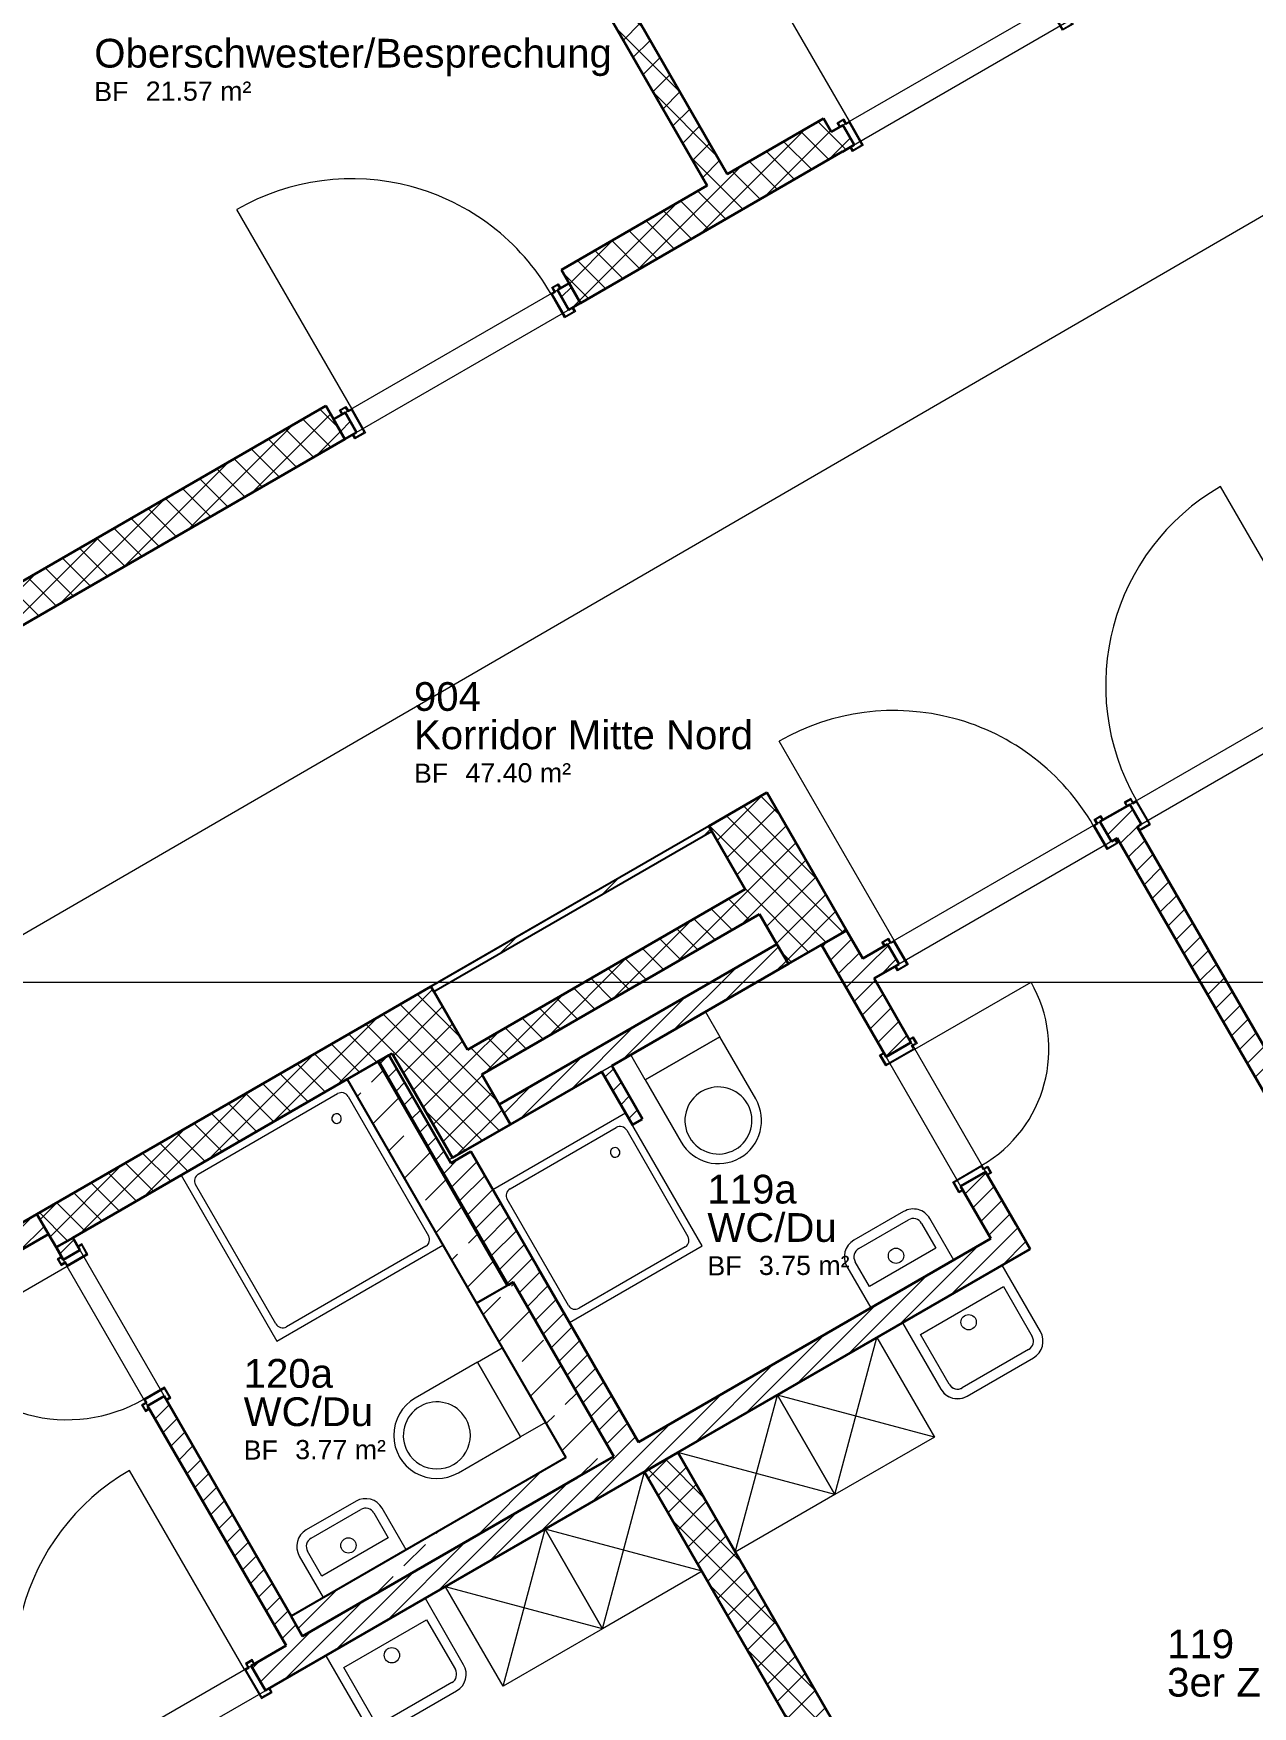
# Model space of a CAD drawing. Header units: centimetres. Extents: x -63 to 12757, y -227 to 7527.
# Drawn here: x 4987 to 5623, y 2615 to 3488 of the extents above; entities that cross this region are included whole.
import ezdxf

# ---------------------------------------------------------------- set-up
doc = ezdxf.new("R2010")
doc.units = ezdxf.units.CM
for name, color, linetype, lineweight in [('A----___H_HATCH', 252, 'Continuous', 9), ('A----___J_MARKEN', 252, 'Continuous', 15), ('A_E--___E_WAENDE', 7, 'Continuous', 35), ('A_E5-___E_FENTUER', 252, 'Continuous', 9), ('A_I4-___E_SANITAER', 253, 'Continuous', 9), ('A_M1-___E_TRENNWAENDE', 7, 'Continuous', 25), ('A_R--___E_AUSSTATTUNG', 253, 'Continuous', 9), ('A_Z20___E_RAUM', 255, 'Continuous', 9), ('A_Z21___T_RAUMTEXT', 7, 'Continuous', 15)]:
    doc.layers.add(name, color=color, linetype=linetype, lineweight=lineweight)
doc.styles.add('Arial_1', font='arial.ttf', dxfattribs={"height": 0.2})
doc.styles.add('Arial_2', font='arial.ttf', dxfattribs={"height": 10})
doc.styles.add('Arial_3', font='arial.ttf', dxfattribs={"height": 15})
pattern_1 = [(45, (0, 0), (-5.656854, 5.656854), [])]
pattern_2 = [(45, (0, 0), (-7.071068, 7.071068), []), (135, (0, 0), (-7.071068, -7.071068), [])]
pattern_3 = [(45, (0, 0), (-22.45064, 22.45064), []), (45, (22.45, 0), (-22.45064, 22.45064), [15.875, -7.937])]

# ---------------------------------------------------------------- blocks, each defined once
blk = doc.blocks.new('_Zargentür 1-flg - 120 x 210-2022589-033O')
at = {"layer": 'A_E5-___E_FENTUER'}
for p, q in [((-60, 20.78), (-66.5, 20.78)), ((-66.5, 20.78), (-66.5, 18.28)), ((-66.5, 18.28), (-66, 18.28)), ((-66, 18.28), (-66, 20.28)), ((-66, 20.28), (-60.5, 20.28)), ((-60.5, 20.28), (-60.5, 3.78)), ((-60, 3.28), (-60, 20.78)), ((60, 20.78), (60, 3.28)), ((66.5, 20.78), (60, 20.78)), ((60.5, 3.78), (60.5, 20.28)), ((60.5, 20.28), (66, 20.28)), ((66, 20.28), (66, 18.28)), ((66, 18.28), (66.5, 18.28)), ((66.5, 18.28), (66.5, 20.78)), ((-65.5, 3.28), (-66, 3.28)), ((-66, 3.28), (-66, 0.78)), ((-66, 0.78), (-62, 0.78)), ((-65.5, 1.28), (-65.5, 3.28)), ((-62.5, 1.28), (-65.5, 1.28)), ((-60.5, 3.78), (-62.5, 3.78)), ((-62.5, 3.78), (-62.5, 1.28)), ((-62, 0.78), (-62, 3.28)), ((-62, 3.28), (-60, 3.28)), ((-60, 3.28), (-60, -116.72)), ((60, 3.28), (62, 3.28)), ((62.5, 3.78), (60.5, 3.78)), ((62, 3.28), (62, 0.78)), ((62, 0.78), (66, 0.78)), ((62.5, 1.28), (62.5, 3.78)), ((65.5, 1.28), (62.5, 1.28)), ((66, 3.28), (65.5, 3.28)), ((65.5, 3.28), (65.5, 1.28)), ((66, 0.78), (66, 3.28))]:
    blk.add_line(p, q, dxfattribs=at)
blk.add_arc((-60, 3.28), 120, 270, 0, dxfattribs=at)
blk = doc.blocks.new('_Zargentür 1-flg - 80 x 210-2022590-033O')
at = {"layer": 'A_E5-___E_FENTUER'}
for p, q in [((-40, 18.28), (-46.5, 18.28)), ((-46.5, 18.28), (-46.5, 15.78)), ((-46, 15.78), (-46, 17.78)), ((-46, 17.78), (-40.5, 17.78)), ((-40.5, 17.78), (-40.5, 6.28)), ((-40, 5.78), (-40, 18.28)), ((40, 18.28), (40, 5.78)), ((46.5, 18.28), (40, 18.28)), ((40.5, 6.28), (40.5, 17.78)), ((40.5, 17.78), (46, 17.78)), ((46, 17.78), (46, 15.78)), ((46.5, 15.78), (46.5, 18.28)), ((-46.5, 15.78), (-46, 15.78)), ((46, 15.78), (46.5, 15.78)), ((-45.5, 5.78), (-46, 5.78)), ((-46, 5.78), (-46, 3.28)), ((-46, 3.28), (-42, 3.28)), ((-45.5, 3.78), (-45.5, 5.78)), ((-42.5, 3.78), (-45.5, 3.78)), ((-40.5, 6.28), (-42.5, 6.28)), ((-42.5, 6.28), (-42.5, 3.78)), ((-42, 3.28), (-42, 5.78)), ((-42, 5.78), (-40, 5.78)), ((-40, 5.78), (-40, -74.22)), ((40, 5.78), (42, 5.78)), ((42.5, 6.28), (40.5, 6.28)), ((42, 5.78), (42, 3.28)), ((42, 3.28), (46, 3.28)), ((42.5, 3.78), (42.5, 6.28)), ((45.5, 3.78), (42.5, 3.78)), ((46, 5.78), (45.5, 5.78)), ((45.5, 5.78), (45.5, 3.78)), ((46, 3.28), (46, 5.78))]:
    blk.add_line(p, q, dxfattribs=at)
blk.add_arc((-40, 5.78), 80, 270, 0, dxfattribs=at)
blk = doc.blocks.new('_Zargentür 1-flg - 70 x 210-2022593-033O')
at = {"layer": 'A_E5-___E_FENTUER'}
for p, q in [((-35, -3.28), (-35, 66.72)), ((-41, -0.78), (-37, -0.78)), ((-41, -3.28), (-41, -0.78)), ((-40.5, -3.28), (-41, -3.28)), ((-40.5, -1.28), (-40.5, -3.28)), ((-37.5, -1.28), (-40.5, -1.28)), ((-37.5, -3.78), (-37.5, -1.28)), ((-35.5, -3.78), (-37.5, -3.78)), ((-37, -0.78), (-37, -3.28)), ((-37, -3.28), (-35, -3.28)), ((-35.5, -20.28), (-35.5, -3.78)), ((-35, -3.28), (-35, -20.78)), ((35, -3.28), (37, -3.28)), ((35, -20.78), (35, -3.28)), ((35.5, -3.78), (35.5, -20.28)), ((37.5, -3.78), (35.5, -3.78)), ((37, -0.78), (41, -0.78)), ((37, -3.28), (37, -0.78)), ((37.5, -1.28), (37.5, -3.78)), ((40.5, -1.28), (37.5, -1.28)), ((40.5, -3.28), (40.5, -1.28)), ((41, -3.28), (40.5, -3.28)), ((41, -0.78), (41, -3.28)), ((-41.5, -18.28), (-41, -18.28)), ((-41.5, -20.78), (-41.5, -18.28)), ((-35, -20.78), (-41.5, -20.78)), ((-41, -18.28), (-41, -20.28)), ((-41, -20.28), (-35.5, -20.28)), ((41.5, -20.78), (35, -20.78)), ((35.5, -20.28), (41, -20.28)), ((41, -18.28), (41.5, -18.28)), ((41, -20.28), (41, -18.28)), ((41.5, -18.28), (41.5, -20.78))]:
    blk.add_line(p, q, dxfattribs=at)
blk.add_arc((-35, -3.28), 70, 360, 90, dxfattribs=at)
blk = doc.blocks.new('_Zargentür 1-flg - 120 x 210-2022510-033O')
at = {"layer": 'A_E5-___E_FENTUER'}
for p, q in [((-60, -4.78), (-60, 115.22)), ((-66, -2.28), (-62, -2.28)), ((-66, -4.78), (-66, -2.28)), ((-65.5, -4.78), (-66, -4.78)), ((-65.5, -2.78), (-65.5, -4.78)), ((-62.5, -2.78), (-65.5, -2.78)), ((-62.5, -5.28), (-62.5, -2.78)), ((-60.5, -5.28), (-62.5, -5.28)), ((-62, -2.28), (-62, -4.78)), ((-62, -4.78), (-60, -4.78)), ((-60.5, -18.78), (-60.5, -5.28)), ((-60, -4.78), (-60, -19.28)), ((60, -4.78), (62, -4.78)), ((60, -19.28), (60, -4.78)), ((60.5, -5.28), (60.5, -18.78)), ((62.5, -5.28), (60.5, -5.28)), ((62, -2.28), (66, -2.28)), ((62, -4.78), (62, -2.28)), ((62.5, -2.78), (62.5, -5.28)), ((65.5, -2.78), (62.5, -2.78)), ((65.5, -4.78), (65.5, -2.78)), ((66, -4.78), (65.5, -4.78)), ((66, -2.28), (66, -4.78)), ((-66.5, -16.78), (-66, -16.78)), ((-66.5, -19.28), (-66.5, -16.78)), ((-66, -16.78), (-66, -18.78)), ((66, -16.78), (66.5, -16.78)), ((66, -18.78), (66, -16.78)), ((66.5, -16.78), (66.5, -19.28)), ((-60, -19.28), (-66.5, -19.28)), ((-66, -18.78), (-60.5, -18.78)), ((66.5, -19.28), (60, -19.28)), ((60.5, -18.78), (66, -18.78))]:
    blk.add_line(p, q, dxfattribs=at)
blk.add_arc((-60, -4.78), 120, 360, 90, dxfattribs=at)
blk = doc.blocks.new('_Zargentür 1-flg - 120 x 210-2022513-033O')
at = {"layer": 'A_E5-___E_FENTUER'}
for p, q in [((-60, 19.28), (-66.5, 19.28)), ((-66.5, 19.28), (-66.5, 16.78)), ((-66, 16.78), (-66, 18.78)), ((-66, 18.78), (-60.5, 18.78)), ((-60.5, 18.78), (-60.5, 5.28)), ((-60, 4.78), (-60, 19.28)), ((60, 19.28), (60, 4.78)), ((66.5, 19.28), (60, 19.28)), ((60.5, 5.28), (60.5, 18.78)), ((60.5, 18.78), (66, 18.78)), ((66, 18.78), (66, 16.78)), ((66.5, 16.78), (66.5, 19.28)), ((-66.5, 16.78), (-66, 16.78)), ((66, 16.78), (66.5, 16.78)), ((-65.5, 4.78), (-66, 4.78)), ((-66, 4.78), (-66, 2.28)), ((-66, 2.28), (-62, 2.28)), ((-65.5, 2.78), (-65.5, 4.78)), ((-62.5, 2.78), (-65.5, 2.78)), ((-60.5, 5.28), (-62.5, 5.28)), ((-62.5, 5.28), (-62.5, 2.78)), ((-62, 2.28), (-62, 4.78)), ((-62, 4.78), (-60, 4.78)), ((-60, 4.78), (-60, -115.22)), ((60, 4.78), (62, 4.78)), ((62.5, 5.28), (60.5, 5.28)), ((62, 4.78), (62, 2.28)), ((62, 2.28), (66, 2.28)), ((62.5, 2.78), (62.5, 5.28)), ((65.5, 2.78), (62.5, 2.78)), ((66, 4.78), (65.5, 4.78)), ((65.5, 4.78), (65.5, 2.78)), ((66, 2.28), (66, 4.78))]:
    blk.add_line(p, q, dxfattribs=at)
blk.add_arc((-60, 4.78), 120, 270, 0, dxfattribs=at)
blk = doc.blocks.new('_Dusche - 80 x 80-V15-033O')
at = {"layer": 'A_I4-___E_SANITAER'}
for p, q in [((24.43, 56.98), (-55.57, 56.98)), ((-55.57, 56.98), (-55.57, -23.02)), ((-47.57, 52.98), (16.43, 52.98)), ((-47.57, 52.98), (16.43, 52.98)), ((24.43, -23.02), (24.43, 56.98)), ((-51.57, -15.02), (-51.57, 48.98)), ((-51.57, -15.02), (-51.57, 48.98)), ((20.43, 48.98), (20.43, -15.02)), ((20.43, 48.98), (20.43, -15.02)), ((-55.57, -23.02), (24.43, -23.02)), ((16.43, -19.02), (-47.57, -19.02)), ((16.43, -19.02), (-47.57, -19.02))]:
    blk.add_line(p, q, dxfattribs=at)
for centre, radius, start, end in [((-47.57, 48.98), 4, 90, 180), ((-47.57, 48.98), 4, 90, 180), ((16.43, 48.98), 4, 0, 90), ((16.43, 48.98), 4, 0, 90), ((9.43, -8.02), 2.5, 0, 180), ((9.43, -8.02), 2.5, 360, 180), ((9.43, -8.02), 2.5, 180, 360), ((9.43, -8.02), 2.5, 180, 360), ((-47.57, -15.02), 4, 180, 270), ((-47.57, -15.02), 4, 180, 270), ((16.43, -15.02), 4, 270, 0), ((16.43, -15.02), 4, 270, 0)]:
    blk.add_arc(centre, radius, start, end, dxfattribs=at)
blk = doc.blocks.new('_Waschbecken - 500 x 350-473838-033O')
at = {"layer": 'A_I4-___E_SANITAER'}
for p, q in [((27.6, 42.5), (-2.4, 42.5)), ((-2.4, 37.5), (27.6, 37.5)), ((-2.4, 37.5), (27.6, 37.5)), ((-12.4, 32.5), (-12.4, 7.5)), ((-7.4, 17.5), (-7.4, 32.5)), ((-7.4, 17.5), (-7.4, 32.5)), ((32.6, 32.5), (32.6, 17.5)), ((32.6, 32.5), (32.6, 17.5)), ((37.6, 7.5), (37.6, 32.5)), ((32.6, 17.5), (-7.4, 17.5)), ((32.6, 17.5), (-7.4, 17.5)), ((-12.4, 7.5), (37.6, 7.5))]:
    blk.add_line(p, q, dxfattribs=at)
blk.add_circle((12.6, 24.5), 4, dxfattribs=at)
for centre, radius, start, end in [((-2.4, 32.5), 10, 90, 180), ((-2.4, 32.5), 10, 90, 180), ((-2.4, 32.5), 5, 90, 180), ((-2.4, 32.5), 5, 90, 180), ((27.6, 32.5), 10, 360, 90), ((27.6, 32.5), 10, 360, 90), ((27.6, 32.5), 5, 0, 90), ((27.6, 32.5), 5, 0, 90)]:
    blk.add_arc(centre, radius, start, end, dxfattribs=at)
blk = doc.blocks.new('_Waschbecken - 600 x 500-476386-033O')
at = {"layer": 'A_I4-___E_SANITAER'}
for p, q in [((32.6, 57.5), (-7.4, 57.5)), ((-7.4, 52.5), (32.6, 52.5)), ((-7.4, 52.5), (32.6, 52.5)), ((-17.4, 47.5), (-17.4, 7.5)), ((-12.4, 17.5), (-12.4, 47.5)), ((-12.4, 17.5), (-12.4, 47.5)), ((37.6, 47.5), (37.6, 17.5)), ((37.6, 47.5), (37.6, 17.5)), ((42.6, 7.5), (42.6, 47.5)), ((37.6, 17.5), (-12.4, 17.5)), ((37.6, 17.5), (-12.4, 17.5)), ((-17.4, 7.5), (42.6, 7.5))]:
    blk.add_line(p, q, dxfattribs=at)
blk.add_circle((12.6, 24.5), 4, dxfattribs=at)
for centre, radius, start, end in [((-7.4, 47.5), 10, 90, 180), ((-7.4, 47.5), 10, 90, 180), ((-7.4, 47.5), 5, 90, 180), ((-7.4, 47.5), 5, 90, 180), ((32.6, 47.5), 10, 360, 90), ((32.6, 47.5), 10, 60, 90), ((32.6, 47.5), 5, 0, 90), ((32.6, 47.5), 5, 60, 90), ((32.6, 47.5), 10, 360, 59.98135), ((32.6, 47.5), 5, 0, 59.96289)]:
    blk.add_arc(centre, radius, start, end, dxfattribs=at)
blk = doc.blocks.new('_WC - mit Spülkasten-1642833-033O')
at = {"layer": 'A_I4-___E_SANITAER'}
for p, q in [((-9.9, 58.5), (-9.9, 21)), ((35.1, 21), (35.1, 58.5)), ((-9.9, 6), (-9.9, 21)), ((35.1, 21), (-9.9, 21)), ((-9.9, 21), (35.1, 21)), ((35.1, 21), (35.1, 6)), ((-9.9, 6), (35.1, 6))]:
    blk.add_line(p, q, dxfattribs=at)
for radius, start, end in [(22.5, 360, 180), (17.5, 90, 270), (17.5, 90, 270), (17.5, 270, 90), (17.5, 270, 90)]:
    blk.add_arc((12.6, 58.5), radius, start, end, dxfattribs=at)
blk = doc.blocks.new('_Zargentür 1-flg - 120 x 210-2022504-033O')
at = {"layer": 'A_E5-___E_FENTUER'}
for p, q in [((-60, -4.78), (-60, 115.22)), ((-66, -2.28), (-62, -2.28)), ((-66, -4.78), (-66, -2.28)), ((-65.5, -4.78), (-66, -4.78)), ((-65.5, -2.78), (-65.5, -4.78)), ((-62.5, -2.78), (-65.5, -2.78)), ((-62.5, -5.28), (-62.5, -2.78)), ((-60.5, -5.28), (-62.5, -5.28)), ((-62, -2.28), (-62, -4.78)), ((-62, -4.78), (-60, -4.78)), ((-60.5, -18.78), (-60.5, -5.28)), ((-60, -4.78), (-60, -19.28)), ((60, -4.78), (62, -4.78)), ((60, -19.28), (60, -4.78)), ((60.5, -5.28), (60.5, -18.78)), ((62.5, -5.28), (60.5, -5.28)), ((62, -2.28), (66, -2.28)), ((62, -4.78), (62, -2.28)), ((62.5, -2.78), (62.5, -5.28)), ((65.5, -2.78), (62.5, -2.78)), ((65.5, -4.78), (65.5, -2.78)), ((66, -4.78), (65.5, -4.78)), ((66, -2.28), (66, -4.78)), ((-66.5, -16.78), (-66, -16.78)), ((-66.5, -19.28), (-66.5, -16.78)), ((-66, -16.78), (-66, -18.78)), ((66, -16.78), (66.5, -16.78)), ((66, -18.78), (66, -16.78)), ((66.5, -16.78), (66.5, -19.28)), ((-60, -19.28), (-66.5, -19.28)), ((-66, -18.78), (-60.5, -18.78)), ((66.5, -19.28), (60, -19.28)), ((60.5, -18.78), (66, -18.78))]:
    blk.add_line(p, q, dxfattribs=at)
blk.add_arc((-60, -4.78), 120, 360, 90, dxfattribs=at)
blk = doc.blocks.new('_Waschbecken - 600 x 500-V17-033O')
at = {"layer": 'A_I4-___E_SANITAER'}
for p, q in [((32.6, 57.5), (-7.4, 57.5)), ((-7.4, 52.5), (32.6, 52.5)), ((-7.4, 52.5), (32.6, 52.5)), ((-17.4, 47.5), (-17.4, 7.5)), ((-12.4, 17.5), (-12.4, 47.5)), ((-12.4, 17.5), (-12.4, 47.5)), ((37.6, 47.5), (37.6, 17.5)), ((37.6, 47.5), (37.6, 17.5)), ((42.6, 7.5), (42.6, 47.5)), ((37.6, 17.5), (-12.4, 17.5)), ((37.6, 17.5), (-12.4, 17.5)), ((-17.4, 7.5), (42.6, 7.5))]:
    blk.add_line(p, q, dxfattribs=at)
blk.add_circle((12.6, 24.5), 4, dxfattribs=at)
for centre, radius, start, end in [((-7.4, 47.5), 10, 90, 180), ((-7.4, 47.5), 10, 90, 180), ((-7.4, 47.5), 5, 90, 180), ((-7.4, 47.5), 5, 90, 180), ((32.6, 47.5), 10, 360, 90), ((32.6, 47.5), 10, 360, 90), ((32.6, 47.5), 5, 0, 90), ((32.6, 47.5), 5, 0, 90)]:
    blk.add_arc(centre, radius, start, end, dxfattribs=at)
blk = doc.blocks.new('_Schrank - Hochschrank 60 x 60-2063835-033O')
at = {"layer": 'A_R--___E_AUSSTATTUNG'}
for p, q in [((-25.78, -27.73), (-25.78, 32.27)), ((-25.78, 32.27), (34.22, 32.27)), ((-25.78, -27.73), (34.22, 32.27)), ((-25.78, 32.27), (34.22, -27.73)), ((34.22, 32.27), (34.22, -27.73)), ((34.22, -27.73), (-25.78, -27.73))]:
    blk.add_line(p, q, dxfattribs=at)
blk = doc.blocks.new('_WC - mit Spülkasten-2243955-033O')
at = {"layer": 'A_I4-___E_SANITAER'}
for p, q in [((-9.9, 63.5), (-9.9, 26)), ((35.1, 26), (35.1, 63.5)), ((-9.9, 11), (-9.9, 26)), ((35.1, 26), (-9.9, 26)), ((-9.9, 26), (35.1, 26)), ((35.1, 26), (35.1, 11)), ((-9.9, 11), (35.1, 11))]:
    blk.add_line(p, q, dxfattribs=at)
for radius, start, end in [(22.5, 360, 180), (17.5, 90, 270), (17.5, 90, 270), (17.5, 270, 90), (17.5, 270, 90)]:
    blk.add_arc((12.6, 63.5), radius, start, end, dxfattribs=at)
blk = doc.blocks.new('_Dusche - 100 x 100-V39-033O')
at = {"layer": 'A_I4-___E_SANITAER'}
for p, q in [((34.43, 66.98), (-65.57, 66.98)), ((-65.57, 66.98), (-65.57, -33.02)), ((-57.57, 62.98), (26.43, 62.98)), ((-57.57, 62.98), (26.43, 62.98)), ((34.43, -33.02), (34.43, 66.98)), ((-61.57, -25.02), (-61.57, 58.98)), ((-61.57, -25.02), (-61.57, 58.98)), ((30.43, 58.98), (30.43, -25.02)), ((30.43, 58.98), (30.43, -25.02)), ((-65.57, -33.02), (34.43, -33.02)), ((26.43, -29.02), (-57.57, -29.02)), ((26.43, -29.02), (-57.57, -29.02))]:
    blk.add_line(p, q, dxfattribs=at)
for centre, radius, start, end in [((-57.57, 58.98), 4, 90, 180), ((-57.57, 58.98), 4, 90, 180), ((26.43, 58.98), 4, 0, 90), ((26.43, 58.98), 4, 0, 90), ((19.43, -18.02), 2.5, 0, 180), ((19.43, -18.02), 2.5, 360, 180), ((-57.57, -25.02), 4, 180, 270), ((-57.57, -25.02), 4, 180, 270), ((19.43, -18.02), 2.5, 180, 360), ((19.43, -18.02), 2.5, 180, 360), ((26.43, -25.02), 4, 270, 0), ((26.43, -25.02), 4, 270, 0)]:
    blk.add_arc(centre, radius, start, end, dxfattribs=at)
blk = doc.blocks.new('_Waschbecken - 500 x 350-V40-033O')
at = {"layer": 'A_I4-___E_SANITAER'}
for p, q in [((27.6, 41), (-2.4, 41)), ((-2.4, 36), (27.6, 36)), ((-2.4, 36), (27.6, 36)), ((-12.4, 31), (-12.4, 6)), ((-7.4, 16), (-7.4, 31)), ((-7.4, 16), (-7.4, 31)), ((32.6, 31), (32.6, 16)), ((32.6, 31), (32.6, 16)), ((37.6, 6), (37.6, 31)), ((32.6, 16), (-7.4, 16)), ((32.6, 16), (-7.4, 16)), ((-12.4, 6), (37.6, 6))]:
    blk.add_line(p, q, dxfattribs=at)
blk.add_circle((12.6, 23), 4, dxfattribs=at)
for centre, radius, start, end in [((-2.4, 31), 10, 90, 180), ((-2.4, 31), 10, 90, 180), ((-2.4, 31), 5, 90, 180), ((-2.4, 31), 5, 90, 180), ((27.6, 31), 10, 360, 90), ((27.6, 31), 10, 360, 90), ((27.6, 31), 5, 0, 90), ((27.6, 31), 5, 0, 90)]:
    blk.add_arc(centre, radius, start, end, dxfattribs=at)
blk = doc.blocks.new('_Beschriftung Räume - Nummer_ Name_ Fläche-157530-033O')
at = {"layer": 'A_Z21___T_RAUMTEXT', "insert": (-0.364, -0.522), "char_height": 0.2, "width": 0.44093, "attachment_point": 1, "style": 'Arial_1'}
blk.add_mtext('BF', dxfattribs=at)

msp = doc.modelspace()

# ---------------------------------------------------------------- hatches: boundary and pattern name
at = {"layer": 'A----___H_HATCH'}
h = msp.add_hatch(dxfattribs=at)
h.set_pattern_fill('FP_2', color=256, style=0, pattern_type=2)
h.set_pattern_definition(pattern_2)
h.paths.add_polyline_path([(5338.84, 3408.87), (5349.23, 3414.87), (5116.22, 3818.46), (5105.83, 3812.46), (5206.8, 3637.56)], flags=0)
h = msp.add_hatch(dxfattribs=at)
h.set_pattern_fill('FP_2', color=256, style=0, pattern_type=2)
h.set_pattern_definition(pattern_2)
h.paths.add_polyline_path([(5409.48, 3426.55), (5415.54, 3430.05), (5409.54, 3440.45), (5403.48, 3436.95)], flags=0)
h.paths.add_polyline_path([(5526.39, 3494.05), (5532.45, 3497.55), (5526.45, 3507.94), (5520.39, 3504.45)], flags=0)
h = msp.add_hatch(dxfattribs=at)
h.set_pattern_fill('FP_2', color=256, style=0, pattern_type=2)
h.set_pattern_definition(pattern_2)
h.paths.add_polyline_path([(5272.64, 3347.56), (5409.47, 3426.56), (5399.47, 3443.88), (5262.64, 3364.88)], flags=0)
h = msp.add_hatch(dxfattribs=at)
h.set_pattern_fill('FP_18', color=256, style=0, pattern_type=2)
h.set_pattern_definition(pattern_1)
h.paths.add_polyline_path([(5149.67, 3276.55), (5155.73, 3280.04), (5149.73, 3290.43), (5143.67, 3286.94)], flags=0)
h.paths.add_polyline_path([(5266.57, 3344.05), (5272.64, 3347.55), (5266.64, 3357.94), (5260.57, 3354.44)], flags=0)
h = msp.add_hatch(dxfattribs=at)
h.set_pattern_fill('FP_2', color=256, style=0, pattern_type=2)
h.set_pattern_definition(pattern_2)
h.paths.add_polyline_path([(4978.2, 3177.54), (5149.67, 3276.54), (5139.67, 3293.86), (4968.2, 3194.86)], flags=0)
h = msp.add_hatch(dxfattribs=at)
h.set_pattern_fill('FP_18', color=256, style=0, pattern_type=2)
h.set_pattern_definition(pattern_1)
h.paths.add_polyline_path([(5425.95, 2994.96), (5438.96, 3002.47), (5432.96, 3012.86), (5419.96, 3005.36)], flags=0)
h.paths.add_polyline_path([(5549.81, 3066.47), (5565.4, 3075.47), (5559.4, 3085.86), (5543.81, 3076.86)], flags=0)
h.paths.add_polyline_path([(5676.25, 3139.47), (5690.1, 3147.47), (5684.1, 3157.86), (5670.25, 3149.86)], flags=0)
h = msp.add_hatch(dxfattribs=at)
h.set_pattern_fill('FP_2', color=256, style=0, pattern_type=2)
h.set_pattern_definition(pattern_2)
h.paths.add_polyline_path([(5381.16, 3002.59), (5411.47, 3020.09), (5369.95, 3092), (5339.64, 3074.5), (5375.16, 3012.98)], flags=0)
h = msp.add_hatch(dxfattribs=at)
h.set_pattern_fill('FP_15', color=256, style=0, pattern_type=2)
h.set_pattern_definition(pattern_3)
h.paths.add_polyline_path([(5196.08, 2988.15), (5341.14, 3071.9), (5339.64, 3074.5), (5194.58, 2990.75)], flags=0)
h = msp.add_hatch(dxfattribs=at)
h.set_pattern_fill('FP_18', color=256, style=0, pattern_type=2)
h.set_pattern_definition(pattern_1)
h.paths.add_polyline_path([(5893.9, 2477.47), (5907.75, 2477.47), (5563.22, 3074.21), (5552.83, 3068.21), (5841.71, 2567.86)], flags=0)
h = msp.add_hatch(dxfattribs=at)
h.set_pattern_fill('FP_2', color=256, style=0, pattern_type=2)
h.set_pattern_definition(pattern_2)
h.paths.add_polyline_path([(5221.08, 2944.85), (5366.14, 3028.6), (5358.64, 3041.59), (5213.58, 2957.84)], flags=0)
h = msp.add_hatch(dxfattribs=at)
h.set_pattern_fill('FP_18', color=256, style=0, pattern_type=2)
h.set_pattern_definition(pattern_1)
h.paths.add_polyline_path([(5236.1, 2918.84), (5381.16, 3002.59), (5375.16, 3012.98), (5230.1, 2929.23)], flags=0)
h = msp.add_hatch(dxfattribs=at)
h.set_pattern_fill('FP_18', color=256, style=0, pattern_type=2)
h.set_pattern_definition(pattern_1)
h.paths.add_polyline_path([(5486.83, 2859.22), (5499.82, 2866.72), (5484.09, 2894.03), (5471.09, 2886.54)], flags=0)
h.paths.add_polyline_path([(5432.16, 2954.13), (5445.16, 2961.61), (5411.47, 3020.09), (5398.47, 3012.6), (5423.59, 2968.99)], flags=0)
h = msp.add_hatch(dxfattribs=at)
h.set_pattern_fill('FP_2', color=256, style=0, pattern_type=2)
h.set_pattern_definition(pattern_2)
h.paths.add_polyline_path([(5205.77, 2901.36), (5236.08, 2918.86), (5194.58, 2990.75), (5164.27, 2973.25), (5205.33, 2902.14)], flags=0)
h = msp.add_hatch(dxfattribs=at)
h.set_pattern_fill('FP_2', color=256, style=0, pattern_type=2)
h.set_pattern_definition(pattern_2)
h.paths.add_polyline_path([(4998.9, 2854.68), (5174.27, 2955.93), (5164.27, 2973.25), (4988.9, 2872), (4994.9, 2861.6)], flags=0)
h = msp.add_hatch(dxfattribs=at)
h.set_pattern_fill('FP_15', color=256, style=0, pattern_type=2)
h.set_pattern_definition(pattern_3)
h.paths.add_polyline_path([(5218.39, 2825.48), (5234.41, 2834.73), (5166.9, 2951.67), (5150.88, 2942.42), (5212.73, 2835.28)], flags=0)
h = msp.add_hatch(dxfattribs=at)
h.set_pattern_fill('FP_18', color=256, style=0, pattern_type=2)
h.set_pattern_definition(pattern_1)
h.paths.add_polyline_path([(5199.79, 2895.69), (5204.99, 2898.69), (5172.53, 2954.92), (5167.33, 2951.92), (5196.07, 2902.14)], flags=0)
h = msp.add_hatch(dxfattribs=at)
h.set_pattern_fill('FP_18', color=256, style=0, pattern_type=2)
h.set_pattern_definition(pattern_1)
h.paths.add_polyline_path([(5299.73, 2918.62), (5304.93, 2921.62), (5288.93, 2949.34), (5283.73, 2946.34), (5289.95, 2935.57)], flags=0)
h = msp.add_hatch(dxfattribs=at)
h.set_pattern_fill('FP_18', color=256, style=0, pattern_type=2)
h.set_pattern_definition(pattern_1)
h.paths.add_polyline_path([(5234.85, 2834.98), (5250.43, 2843.98), (5215.38, 2904.69), (5199.79, 2895.69), (5234.67, 2835.28)], flags=0)
h = msp.add_hatch(dxfattribs=at)
h.set_pattern_fill('FP_18', color=256, style=0, pattern_type=2)
h.set_pattern_definition(pattern_1)
h.paths.add_polyline_path([(4484.68, 2263.3), (4870.94, 2486.31), (4863.44, 2499.3), (4477.18, 2276.29)], flags=0)
h.paths.add_polyline_path([(4981.79, 2550.31), (4997.38, 2559.31), (4989.88, 2572.3), (4974.29, 2563.3)], flags=0)
h.paths.add_polyline_path([(5108.23, 2623.31), (5507.31, 2853.72), (5499.82, 2866.72), (5100.73, 2636.3)], flags=0)
h = msp.add_hatch(dxfattribs=at)
h.set_pattern_fill('FP_18', color=256, style=0, pattern_type=2)
h.set_pattern_definition(pattern_1)
h.paths.add_polyline_path([(4722.1, 2704.09), (4802.21, 2750.35), (4796.21, 2760.75), (4716.1, 2714.49)], flags=0)
h.paths.add_polyline_path([(4914.8, 2815.35), (4994.9, 2861.6), (4988.9, 2872), (4908.8, 2825.75)], flags=0)
h = msp.add_hatch(dxfattribs=at)
h.set_pattern_fill('FP_18', color=256, style=0, pattern_type=2)
h.set_pattern_definition(pattern_1)
h.paths.add_polyline_path([(5118.91, 2646.8), (5127.57, 2651.8), (5055.31, 2776.97), (5046.65, 2771.97), (5087.29, 2701.57)], flags=0)
h.paths.add_polyline_path([(5002.65, 2848.18), (5011.31, 2853.18), (5007.56, 2859.68), (4998.9, 2854.68)], flags=0)
h = msp.add_hatch(dxfattribs=at)
h.set_pattern_fill('FP_18', color=256, style=0, pattern_type=2)
h.set_pattern_definition(pattern_1)
h.paths.add_polyline_path([(5289.95, 2745.54), (5302.94, 2753.04), (5250.43, 2843.98), (5237.44, 2836.48), (5247.95, 2818.29)], flags=0)
h = msp.add_hatch(dxfattribs=at)
h.set_pattern_fill('FP_15', color=256, style=0, pattern_type=2)
h.set_pattern_definition(pattern_3)
h.paths.add_polyline_path([(5270.97, 2734.59), (5290.02, 2745.59), (5237.44, 2836.47), (5218.4, 2825.45), (5264.96, 2744.97)], flags=0)
h = msp.add_hatch(dxfattribs=at)
h.set_pattern_fill('FP_15', color=256, style=0, pattern_type=2)
h.set_pattern_definition(pattern_3)
h.paths.add_polyline_path([(5127.57, 2651.8), (5270.97, 2734.59), (5264.96, 2744.97), (5121.57, 2662.19)], flags=0)
h = msp.add_hatch(dxfattribs=at)
h.set_pattern_fill('FP_2', color=256, style=0, pattern_type=2)
h.set_pattern_definition(pattern_2)
h.paths.add_polyline_path([(5571.11, 2278.6), (5588.43, 2288.6), (5323.44, 2747.57), (5306.12, 2737.57), (5558.5, 2300.43)], flags=0)

# ---------------------------------------------------------------- linework, layer by layer
at = {"layer": 'A----___J_MARKEN'}
for p, q in [((246.8, 273.69), (11178.37, 6609.72)), ((796.84, 2993.15), (12693.36, 2993.15))]:
    msp.add_line(p, q, dxfattribs=at)
at = {"layer": 'A_E--___E_WAENDE'}
for p, q in [((5349.23, 3414.87), (5116.22, 3818.46)), ((5105.83, 3812.46), (5338.84, 3408.87)), ((5399.47, 3443.88), (5349.23, 3414.87)), ((5403.48, 3436.95), (5399.47, 3443.88)), ((5409.54, 3440.45), (5403.48, 3436.95)), ((5415.54, 3430.05), (5409.54, 3440.45)), ((5272.64, 3347.56), (5409.47, 3426.56)), ((5409.48, 3426.55), (5415.54, 3430.05)), ((5338.84, 3408.87), (5262.64, 3364.88)), ((5262.64, 3364.88), (5272.64, 3347.56)), ((5266.64, 3357.94), (5260.57, 3354.44)), ((5260.57, 3354.44), (5266.57, 3344.05)), ((5272.64, 3347.55), (5266.64, 3357.94)), ((5266.57, 3344.05), (5272.64, 3347.55)), ((5139.67, 3293.86), (4968.2, 3194.86)), ((5143.67, 3286.94), (5139.67, 3293.86)), ((5149.73, 3290.43), (5143.67, 3286.94)), ((5149.67, 3276.54), (5143.67, 3286.94)), ((5143.67, 3286.94), (5149.67, 3276.55)), ((5155.73, 3280.04), (5149.73, 3290.43)), ((4978.2, 3177.54), (5149.67, 3276.54)), ((5149.67, 3276.55), (5155.73, 3280.04)), ((5369.95, 3092), (5339.64, 3074.5)), ((5411.47, 3020.09), (5369.95, 3092)), ((5559.4, 3085.86), (5543.81, 3076.86)), ((5565.4, 3075.47), (5559.4, 3085.86)), ((5341.14, 3071.9), (5339.64, 3074.5)), ((5543.81, 3076.86), (5549.81, 3066.47)), ((5563.22, 3074.21), (5565.4, 3075.47)), ((5907.75, 2477.47), (5563.22, 3074.21)), ((5341.14, 3071.9), (5358.64, 3041.59)), ((5549.81, 3066.47), (5552.83, 3068.21)), ((5552.83, 3068.21), (5883.59, 2495.33)), ((5358.64, 3041.59), (5213.58, 2957.84)), ((5221.08, 2944.85), (5366.14, 3028.6)), ((5366.14, 3028.6), (5375.16, 3012.98)), ((5375.16, 3012.98), (5230.1, 2929.23)), ((5381.16, 3002.59), (5375.16, 3012.98)), ((5381.16, 3002.59), (5411.47, 3020.09)), ((5411.47, 3020.09), (5398.47, 3012.6)), ((5419.96, 3005.36), (5411.47, 3020.09)), ((5432.96, 3012.86), (5419.96, 3005.36)), ((5438.96, 3002.47), (5432.96, 3012.86)), ((5398.47, 3012.6), (5432.16, 2954.13)), ((5288.93, 2949.34), (5381.16, 3002.59)), ((5425.95, 2994.96), (5438.96, 3002.47)), ((5194.58, 2990.75), (5164.27, 2973.25)), ((5196.08, 2988.15), (5194.58, 2990.75)), ((5194.58, 2990.75), (5196.08, 2988.15)), ((5213.58, 2957.84), (5196.08, 2988.15)), ((5445.16, 2961.61), (5425.95, 2994.96)), ((5164.27, 2973.25), (4988.9, 2872)), ((5432.16, 2954.13), (5445.16, 2961.61)), ((5166.9, 2951.67), (5150.88, 2942.42)), ((5166.9, 2951.67), (5174.27, 2955.93)), ((5172.53, 2954.92), (5167.33, 2951.92)), ((5167.33, 2951.92), (5199.79, 2895.69)), ((5204.99, 2898.69), (5172.53, 2954.92)), ((5174.27, 2955.93), (5205.77, 2901.36)), ((5236.08, 2918.86), (5221.08, 2944.85)), ((5236.1, 2918.84), (5283.73, 2946.34)), ((5283.73, 2946.34), (5299.73, 2918.62)), ((5304.93, 2921.62), (5288.93, 2949.34)), ((5007.56, 2859.68), (5150.88, 2942.42)), ((5230.1, 2929.23), (5236.1, 2918.84)), ((5205.77, 2901.36), (5236.08, 2918.86)), ((5299.73, 2918.62), (5304.93, 2921.62)), ((5215.38, 2904.69), (5204.99, 2898.69)), ((5250.43, 2843.98), (5215.38, 2904.69)), ((5199.79, 2895.69), (5234.85, 2834.98)), ((5484.09, 2894.03), (5471.09, 2886.54)), ((5499.82, 2866.72), (5484.09, 2894.03)), ((5471.09, 2886.54), (5486.83, 2859.22)), ((4988.9, 2872), (4908.8, 2825.75)), ((4988.9, 2872), (4994.9, 2861.6)), ((4994.9, 2861.6), (4988.9, 2872)), ((5507.31, 2853.72), (5499.82, 2866.72)), ((4914.8, 2815.35), (4994.9, 2861.6)), ((4994.9, 2861.6), (4998.9, 2854.68)), ((5007.56, 2859.68), (4998.9, 2854.68)), ((5011.31, 2853.18), (5007.56, 2859.68)), ((5486.83, 2859.22), (5302.94, 2753.04)), ((4998.9, 2854.68), (5002.65, 2848.18)), ((5002.65, 2848.18), (5011.31, 2853.18)), ((5108.23, 2623.31), (5507.31, 2853.72)), ((5302.94, 2753.04), (5250.43, 2843.98)), ((5234.85, 2834.98), (5237.44, 2836.48)), ((5237.44, 2836.48), (5289.95, 2745.54)), ((5055.31, 2776.97), (5046.65, 2771.97)), ((5121.57, 2662.19), (5055.31, 2776.97)), ((5046.65, 2771.97), (5118.91, 2646.8)), ((5270.97, 2734.59), (5289.95, 2745.54)), ((5289.95, 2745.54), (5290.02, 2745.59)), ((5323.44, 2747.57), (5306.12, 2737.57)), ((5588.43, 2288.6), (5323.44, 2747.57)), ((5270.97, 2734.59), (5127.57, 2651.8)), ((5306.12, 2737.57), (5571.11, 2278.6)), ((5121.57, 2662.19), (5127.57, 2651.8)), ((5118.91, 2646.8), (5100.73, 2636.3)), ((5100.73, 2636.3), (5108.23, 2623.31))]:
    msp.add_line(p, q, dxfattribs=at)
at = {"layer": 'A_M1-___E_TRENNWAENDE'}
for p, q in [((5339.64, 3074.5), (5194.58, 2990.75)), ((5196.08, 2988.15), (5341.14, 3071.9)), ((5234.41, 2834.73), (5166.9, 2951.67)), ((5150.88, 2942.42), (5218.39, 2825.48)), ((5218.39, 2825.48), (5234.41, 2834.73)), ((5237.44, 2836.47), (5218.4, 2825.45)), ((5290.02, 2745.59), (5237.44, 2836.47)), ((5218.4, 2825.45), (5264.96, 2744.97)), ((5264.96, 2744.97), (5121.57, 2662.19)), ((5127.57, 2651.8), (5270.97, 2734.59))]:
    msp.add_line(p, q, dxfattribs=at)
at = {"layer": 'A_Z20___E_RAUM', "flags": 128}
for points in [[(5104.97, 3857), (5124.46, 3823.24), (5116.22, 3818.46), (5349.23, 3414.87), (5399.47, 3443.88), (5403.48, 3436.95), (5526.45, 3507.94), (5494.93, 3562.53), (5603.18, 3625.02), (5553.18, 3711.62), (5397.67, 3980.97), (5383.4, 3972.74), (5363.91, 4006.5)], [(4819.18, 3692), (4838.67, 3658.24), (4811.82, 3642.74), (4792.33, 3676.5), (4715.68, 3632.24), (4968.2, 3194.86), (5139.67, 3293.86), (5143.67, 3286.94), (5266.64, 3357.94), (5262.64, 3364.88), (5338.84, 3408.87), (5105.82, 3812.47), (5097.61, 3807.74), (5078.12, 3841.5)], [(5907.75, 2477.47), (6174.24, 2477.47), (6174.24, 2626.82), (6220.62, 2653.6), (5956.72, 3110.69), (5956.64, 3110.83), (5954.46, 3109.57), (5772.6, 3004.57), (5690.1, 3147.47), (5563.22, 3074.21), (5888.77, 2510.35)], [(5588.43, 2288.6), (5624.9, 2309.66), (5883.57, 2309.66), (5883.57, 2447.48), (5883.57, 2495.35), (5552.83, 3068.21), (5425.95, 2994.96), (5507.31, 2853.72), (5323.44, 2747.56)], [(5150.88, 2942.42), (5007.56, 2859.68), (5121.57, 2662.19), (5264.96, 2744.97), (5218.4, 2825.45), (5218.39, 2825.48)], [(4840.91, 2486.29), (4982.51, 2568.04), (5118.91, 2646.8), (5115.91, 2651.99), (4994.9, 2861.6), (4722.1, 2704.09), (4722.35, 2703.66), (4759.61, 2639.12), (4754.41, 2636.11)], [(5258.23, 2102.48), (5524.72, 2102.48), (5524.72, 2251.82), (5571.11, 2278.6), (5306.2, 2737.42), (5306.12, 2737.56), (5303.94, 2736.3), (5130.74, 2636.3), (4995.2, 2558.05), (5239.25, 2135.35)]]:
    msp.add_lwpolyline(points, close=True, dxfattribs=at)
for points in [[(4710.9, 2711.49), (4993.23, 2874.5), (4993.23, 2874.5), (5148.89, 2964.36), (5179.43, 2982), (5179.43, 2982), (5369.95, 3092), (5392.7, 3052.59), (5408.47, 3025.28), (5411.47, 3020.09), (5416.12, 3012.01), (5419.96, 3005.36), (5552.03, 3081.61), (5684.1, 3157.86), (5679.1, 3166.52), (5676.6, 3170.85), (5671.84, 3179.07), (5634.07, 3244.49), (5821.6, 3352.71), (5821.53, 3352.85), (5686.6, 3586.54)], [(5538.94, 3501.3), (5409.48, 3426.55), (5409.47, 3426.56), (5354.03, 3394.55), (5272.64, 3347.56), (5272.64, 3347.55), (5149.67, 3276.55), (5149.67, 3276.54), (4973.01, 3174.54)], [(5236.08, 2918.86), (5204.03, 2900.36), (5204.99, 2898.69), (5215.38, 2904.69), (5250.43, 2843.98), (5302.94, 2753.04), (5316.08, 2760.63), (5486.83, 2859.22), (5409.96, 2992.66), (5398.48, 3012.59), (5236.1, 2918.84)]]:
    msp.add_lwpolyline(points, dxfattribs=at)

# ---------------------------------------------------------------- block references
at = {"layer": 'A_E5-___E_FENTUER'}
for name, p, rotation in [('_Zargentür 1-flg - 120 x 210-2022504-033O', (5462.57, 3476.59), 30.00004529792878), ('_Zargentür 1-flg - 120 x 210-2022510-033O', (5202.76, 3326.58), 30.00329645128724), ('_Zargentür 1-flg - 120 x 210-2022513-033O', (5612.44, 3122), 209.9999515323231), ('_Zargentür 1-flg - 120 x 210-2022510-033O', (5485.99, 3049), 29.99995153232306), ('_Zargentür 1-flg - 70 x 210-2022593-033O', (5467.47, 2929.46), 299.9457283980825), ('_Zargentür 1-flg - 80 x 210-2022590-033O', (5019.65, 2807.18), 299.9981669585056), ('_Zargentür 1-flg - 120 x 210-2022589-033O', (5043.67, 2607.14), 210.0001820924184)]:
    msp.add_blockref(name, p, dxfattribs=dict(at, rotation=rotation))
at = {"layer": 'A_I4-___E_SANITAER'}
for name, p, rotation in [('_WC - mit Spülkasten-1642833-033O', (5326.29, 2977.84), 210.0001872396528), ('_Dusche - 100 x 100-V39-033O', (5139.4, 2896.03), 119.9998834063708), ('_Dusche - 80 x 80-V15-033O', (5288.49, 2892.04), 119.999999999998), ('_Waschbecken - 500 x 350-473838-033O', (5438.68, 2822.75), 30.00018209241838), ('_Waschbecken - 600 x 500-476386-033O', (5473.93, 2843.11), 210.0001820924184), ('_WC - mit Spülkasten-2243955-033O', (5258.91, 2777.4), 120.0496442166183), ('_Waschbecken - 500 x 350-V40-033O', (5152.07, 2672.87), 30.00018059045402), ('_Waschbecken - 600 x 500-V17-033O', (5172.82, 2669.26), 210.0001820924184)]:
    msp.add_blockref(name, p, dxfattribs=dict(at, rotation=rotation))
at = {"layer": 'A_R--___E_AUSSTATTUNG', "rotation": 120.0000534884419}
for p in [(5420.46, 2764.06), (5368.5, 2734.06), (5299.21, 2694.06), (5247.25, 2664.06)]:
    msp.add_blockref('_Schrank - Hochschrank 60 x 60-2063835-033O', p, dxfattribs=at)
at = {"layer": 'A_Z21___T_RAUMTEXT', "xscale": 49.99999999999998, "yscale": 49.99999999999998, "zscale": 49.99999999999998}
for p in [(5037, 3489.03), (5203.9, 3133.26), (5357.08, 2876.12), (5115.01, 2779.97)]:
    msp.add_blockref('_Beschriftung Räume - Nummer_ Name_ Fläche-157530-033O', p, dxfattribs=at)

# ---------------------------------------------------------------- texts
at = {"layer": 'A_Z21___T_RAUMTEXT', "attachment_point": 1}
for s, insert, char_height, width, style in [('Oberschwester/Besprechung', (5018.8, 3485.45), 15, 333.1012, 'Arial_3'), ('21.57 m²', (5045.68, 3463.16), 10, 68.1434, 'Arial_2'), ('904', (5185.7, 3149.68), 15, 43.2911, 'Arial_3'), ('Korridor Mitte Nord', (5185.7, 3129.68), 15, 217.2573, 'Arial_3'), ('47.40 m²', (5212.58, 3107.38), 10, 68.1434, 'Arial_2'), ('119a', (5338.88, 2892.55), 15, 57.7215, 'Arial_3'), ('WC/Du', (5338.88, 2872.54), 15, 84.1772, 'Arial_3'), ('3.75 m²', (5365.76, 2850.25), 10, 58.5232, 'Arial_2'), ('120a', (5096.81, 2796.4), 15, 57.7215, 'Arial_3'), ('WC/Du', (5096.81, 2776.39), 15, 84.1772, 'Arial_3'), ('3.77 m²', (5123.69, 2754.1), 10, 58.5232, 'Arial_2'), ('119', (5578.89, 2655.19), 15, 43.2911, 'Arial_3'), ('3er Zimmer', (5578.89, 2635.19), 15, 132.6793, 'Arial_3')]:
    msp.add_mtext(s, dxfattribs=dict(at, insert=insert, char_height=char_height, width=width, style=style))

doc.saveas('drawing.dxf')
